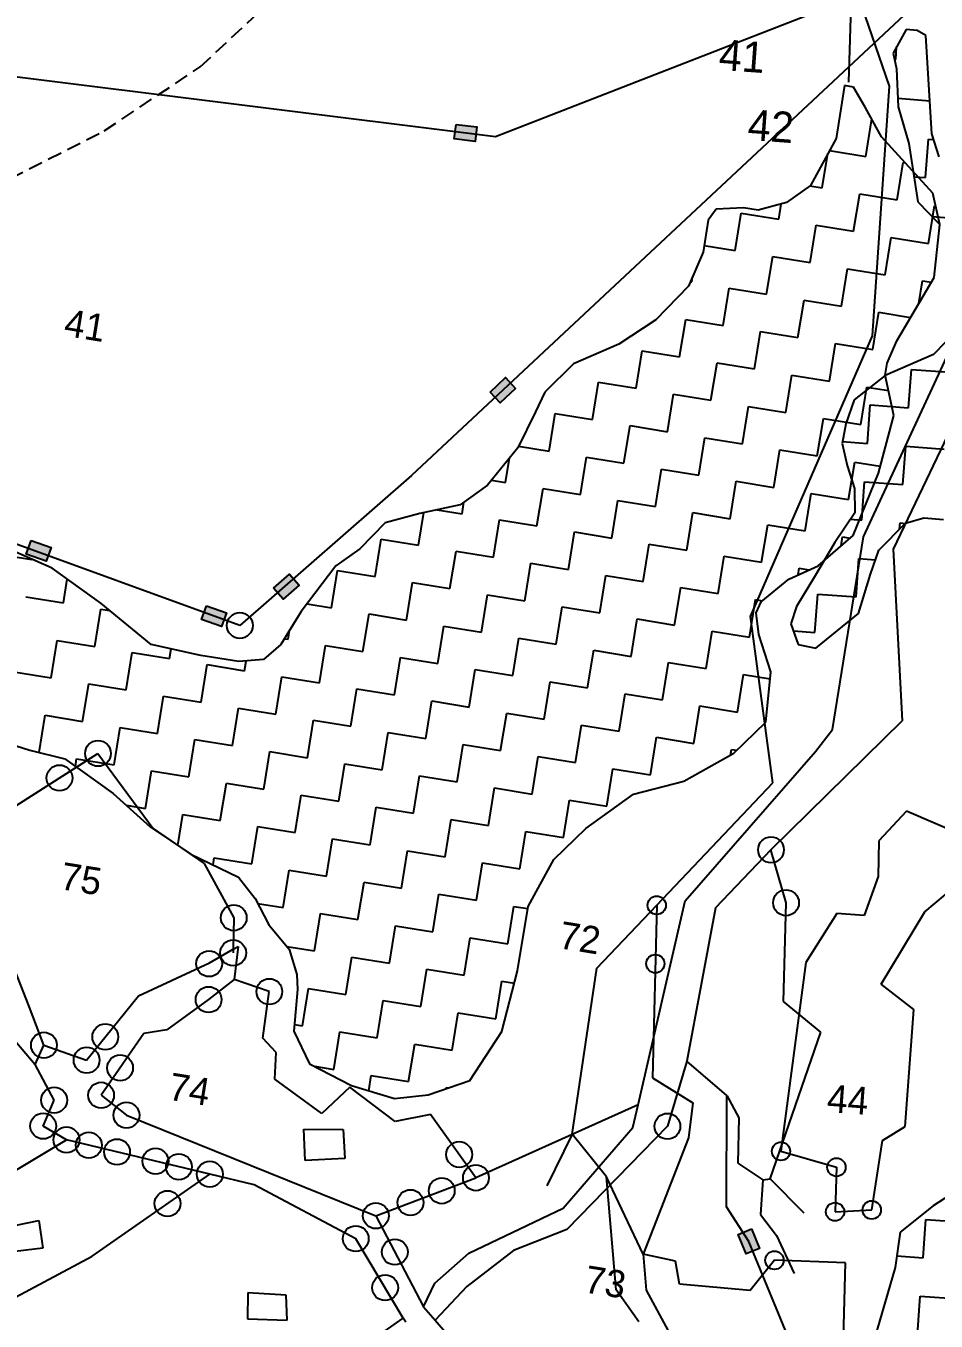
# Model space of a CAD drawing. Header units: metres. Extents: x 318079 to 324759, y 1863980 to 1868406.
# Drawn here: x 321354 to 321672.5, y 1866358.7 to 1866812 of the extents above; entities that cross this region are included whole.
import ezdxf

# ---------------------------------------------------------------- set-up
doc = ezdxf.new("R2010")
doc.units = ezdxf.units.M
doc.linetypes.add('DASHED', pattern=[0.75, 0.5, -0.25])
for name, color, linetype in [('LINE_FOOTPATH', 1, 'DASHED'), ('OTHERS', 1, 'Continuous'), ('POLY_HATCH', 12, 'Continuous'), ('POLY_PARCEL', 6, 'Continuous'), ('POLY_WATER', 4, 'Continuous'), ('TEXT_MAPOUT', 7, 'Continuous'), ('TEXT_PARCEL', 7, 'Continuous')]:
    doc.layers.add(name, color=color, linetype=linetype)
doc.styles.add('TEXT_MAP', font='')
doc.styles.get('TEXT_MAP').set_extended_font_data('Kruti Dev 050')

msp = doc.modelspace()

# ---------------------------------------------------------------- hatches: boundary and pattern name
for points in [[(321511.19, 1866771.53), (321511.82, 1866776.6), (321504.49, 1866777.52), (321503.86, 1866772.45)], [(321525.29, 1866685.12), (321521.8, 1866688.86), (321516.4, 1866683.81), (321519.89, 1866680.08)], [(321361.07, 1866624.59), (321362.77, 1866629.41), (321355.8, 1866631.87), (321354.1, 1866627.05)], [(321449.57, 1866616.29), (321446.18, 1866620.11), (321440.65, 1866615.2), (321444.05, 1866611.38)], [(321422.44, 1866601.76), (321424.14, 1866606.58), (321417.17, 1866609.04), (321415.47, 1866604.22)], [(321606.01, 1866382.17), (321610.73, 1866384.12), (321607.91, 1866390.95), (321603.19, 1866389)]]:
    msp.add_hatch(color=256).paths.add_polyline_path(points)

# ---------------------------------------------------------------- linework, layer by layer
for points in [[(321504.49, 1866777.52), (321511.82, 1866776.6), (321511.19, 1866771.53), (321503.86, 1866772.45)], [(321516.4, 1866683.81), (321521.8, 1866688.86), (321525.29, 1866685.12), (321519.89, 1866680.08)], [(321355.8, 1866631.87), (321362.77, 1866629.41), (321361.07, 1866624.59), (321354.1, 1866627.05)], [(321440.65, 1866615.2), (321446.18, 1866620.11), (321449.57, 1866616.29), (321444.05, 1866611.38)], [(321417.17, 1866609.04), (321424.14, 1866606.58), (321422.44, 1866601.76), (321415.47, 1866604.22)], [(321607.91, 1866390.95), (321610.73, 1866384.12), (321606.01, 1866382.17), (321603.19, 1866389)]]:
    msp.add_lwpolyline(points, close=True)
for centre, radius in [((321428.83, 1866602.11), 4.52), ((321379.2, 1866557.35), 4.52), ((321365.73, 1866548.75), 4.52), ((321614.72, 1866523.61), 4.52), ((321574.73, 1866504.21), 3.21), ((321619.98, 1866505.08), 4.52), ((321426.7, 1866499.83), 4.52), ((321426.49, 1866487.53), 4.52), ((321418.08, 1866483.74), 4.52), ((321574.24, 1866483.73), 3.21), ((321439.16, 1866473.98), 4.52), ((321417.92, 1866471.17), 4.52), ((321381.76, 1866458.13), 4.52), ((321360.29, 1866455.21), 4.52), ((321375.23, 1866449.98), 4.52), ((321386.92, 1866447.28), 4.52), ((321380.28, 1866437.71), 4.52), ((321363.87, 1866436), 4.52), ((321389.15, 1866430.73), 4.52), ((321360.02, 1866426.94), 4.52), ((321578.47, 1866426.84), 4.52), ((321368.18, 1866422.09), 4.52), ((321375.98, 1866420.22), 4.52), ((321385.86, 1866417.86), 4.52), ((321505.59, 1866416.96), 4.52), ((321618.22, 1866418.11), 3.21), ((321399.3, 1866414.64), 4.52), ((321407.52, 1866412.67), 4.52), ((321637.64, 1866412.52), 3.21), ((321418.32, 1866410.08), 4.52), ((321511.47, 1866408.83), 4.52), ((321499.48, 1866404.28), 4.52), ((321403.53, 1866399.79), 4.52), ((321488.54, 1866400.13), 4.52), ((321476.42, 1866395.54), 4.52), ((321637.13, 1866396.91), 3.21), ((321649.98, 1866397.56), 3.21), ((321469.4, 1866387.51), 4.52), ((321483.06, 1866382.85), 4.52), ((321615.93, 1866379.97), 3.21), ((321479.67, 1866370.36), 4.52)]:
    msp.add_circle(centre, radius)
at = {"layer": 'LINE_FOOTPATH', "ltscale": 10}
for p, q in [((321414.97, 1866797.64), (321493.05, 1866870.29)), ((321381.34, 1866775.21), (321414.97, 1866797.64)), ((321288.23, 1866727.99), (321381.34, 1866775.21))]:
    msp.add_line(p, q, dxfattribs=at)
at = {"layer": 'OTHERS'}
for p, q in [((321451.26, 1866425.79), (321465, 1866425.74)), ((321451.67, 1866414.89), (321451.26, 1866425.79)), ((321465, 1866425.74), (321465.53, 1866415.54)), ((321465.53, 1866415.54), (321451.67, 1866414.89)), ((321570.01, 1866382.07), (321557.15, 1866409.18)), ((321346.57, 1866391.44), (321358.54, 1866393.84)), ((321358.54, 1866393.84), (321359.88, 1866384.24)), ((321359.88, 1866384.24), (321347.32, 1866382.66)), ((321431.64, 1866368.61), (321431.47, 1866359.5)), ((321445.03, 1866367.76), (321431.64, 1866368.61)), ((321445.35, 1866358.99), (321445.03, 1866367.76)), ((321431.47, 1866359.5), (321445.35, 1866358.99))]:
    msp.add_line(p, q, dxfattribs=at)
at = {"layer": 'POLY_HATCH'}
for p, q in [((321662.01, 1866810.67), (321657.5, 1866802.43)), ((321665.89, 1866810.38), (321662.01, 1866810.67)), ((321668.88, 1866808.6), (321665.89, 1866810.38)), ((321671.03, 1866774.15), (321668.88, 1866808.6)), ((321657.5, 1866802.43), (321658.65, 1866796.89)), ((321658.65, 1866796.89), (321659.23, 1866783.6)), ((321640.48, 1866791.07), (321637.49, 1866772.6)), ((321643.56, 1866790.57), (321640.48, 1866791.07)), ((321647.71, 1866783.58), (321643.56, 1866790.57)), ((321653.41, 1866773.18), (321647.71, 1866783.58)), ((321659.23, 1866783.6), (321662.98, 1866770.85)), ((321671.32, 1866753.44), (321653.41, 1866773.18)), ((321673.56, 1866766.17), (321671.03, 1866774.15)), ((321637.49, 1866772.6), (321628.5, 1866756.15)), ((321662.98, 1866770.85), (321666.15, 1866750.36)), ((321628.5, 1866756.15), (321620.14, 1866750.13)), ((321666.15, 1866750.36), (321673.4, 1866742.81)), ((321673.77, 1866742.51), (321671.32, 1866753.44)), ((321595.5, 1866747.8), (321592.78, 1866744.03)), ((321605.08, 1866748.35), (321595.5, 1866747.8)), ((321610.22, 1866747.52), (321605.08, 1866748.35)), ((321620.14, 1866750.13), (321610.22, 1866747.52)), ((321592.78, 1866744.03), (321590.95, 1866732.74)), ((321671.81, 1866723.87), (321673.77, 1866742.51)), ((321590.95, 1866732.74), (321585.88, 1866720.92)), ((321658.74, 1866701.76), (321671.81, 1866723.87)), ((321585.88, 1866720.92), (321574.47, 1866709.08)), ((321574.47, 1866709.08), (321561.5, 1866700.64)), ((321561.5, 1866700.64), (321545.61, 1866693.74)), ((321655.35, 1866693.89), (321658.74, 1866701.76)), ((321675.8, 1866701.33), (321671.58, 1866696.96)), ((321671.58, 1866696.96), (321654.64, 1866689.64)), ((321545.61, 1866693.74), (321535.56, 1866683.78)), ((321654.69, 1866689.78), (321655.35, 1866693.89)), ((321654.64, 1866689.64), (321643.86, 1866681.08)), ((321657.67, 1866675.61), (321654.69, 1866689.78)), ((321535.56, 1866683.78), (321532.34, 1866676.93)), ((321643.86, 1866681.08), (321640.91, 1866672.73)), ((321532.34, 1866676.93), (321526.07, 1866664.25)), ((321652.3, 1866655.42), (321657.67, 1866675.61)), ((321640.91, 1866672.73), (321639.62, 1866665.81)), ((321526.07, 1866664.25), (321515.52, 1866651.21)), ((321639.62, 1866665.81), (321641.39, 1866658.1)), ((321641.39, 1866658.1), (321643.93, 1866650.12)), ((321643.5, 1866633.67), (321652.3, 1866655.42)), ((321515.52, 1866651.21), (321505.97, 1866644.33)), ((321643.93, 1866650.12), (321644.08, 1866641.53)), ((321363.13, 1866622.16), (321310.28, 1866645.35)), ((321505.97, 1866644.33), (321491.78, 1866641.37)), ((321644.08, 1866641.53), (321637.06, 1866631.14)), ((321479.64, 1866638.06), (321470.78, 1866628.97)), ((321491.78, 1866641.37), (321479.64, 1866638.06)), ((321652.48, 1866628.44), (321661.76, 1866637.89)), ((321661.76, 1866637.89), (321668.15, 1866639.76)), ((321668.15, 1866639.76), (321675.14, 1866639.24)), ((321631.23, 1866623.02), (321643.5, 1866633.67)), ((321470.78, 1866628.97), (321462.42, 1866622.95)), ((321637.06, 1866631.14), (321629.94, 1866619.2)), ((321649.52, 1866620.09), (321652.48, 1866628.44)), ((321380.14, 1866609.93), (321363.13, 1866622.16)), ((321462.42, 1866622.95), (321450.35, 1866607)), ((321620.98, 1866618.36), (321631.23, 1866623.02)), ((321629.94, 1866619.2), (321623.7, 1866608.75)), ((321645.39, 1866606.37), (321649.52, 1866620.09)), ((321611.26, 1866610.45), (321620.98, 1866618.36)), ((321397.84, 1866595.48), (321380.14, 1866609.93)), ((321609.57, 1866606.52), (321611.26, 1866610.45)), ((321450.35, 1866607), (321443.21, 1866595.51)), ((321610.47, 1866599), (321609.57, 1866606.52)), ((321623.7, 1866608.75), (321621.69, 1866602.66)), ((321630.44, 1866594.22), (321645.39, 1866606.37)), ((321621.69, 1866602.66), (321624.28, 1866595.46)), ((321614.71, 1866585.86), (321610.47, 1866599)), ((321415.16, 1866591.63), (321397.84, 1866595.48)), ((321428.52, 1866589.47), (321415.16, 1866591.63)), ((321443.21, 1866595.51), (321437.08, 1866590.19)), ((321624.28, 1866595.46), (321630.44, 1866594.22)), ((321437.08, 1866590.19), (321428.52, 1866589.47)), ((321612.91, 1866568.25), (321614.71, 1866585.86)), ((321601.67, 1866557.43), (321612.91, 1866568.25)), ((321348.35, 1866560.71), (321355.38, 1866558.52)), ((321355.38, 1866558.52), (321367.55, 1866555.5)), ((321367.55, 1866555.5), (321384.56, 1866543.27)), ((321584.26, 1866547.61), (321601.67, 1866557.43)), ((321566.65, 1866543.09), (321584.26, 1866547.61)), ((321384.56, 1866543.27), (321397.46, 1866531.71)), ((321549.93, 1866531.05), (321566.65, 1866543.09)), ((321397.46, 1866531.71), (321411.72, 1866522.03)), ((321538.68, 1866520.23), (321549.93, 1866531.05)), ((321411.72, 1866522.03), (321428.37, 1866514.07)), ((321529.69, 1866503.78), (321538.68, 1866520.23)), ((321428.37, 1866514.07), (321434.15, 1866506.6)), ((321434.15, 1866506.6), (321438.99, 1866497.39)), ((321526.04, 1866481.21), (321529.69, 1866503.78)), ((321438.99, 1866497.39), (321446.05, 1866488.88)), ((321446.05, 1866488.88), (321448.83, 1866480.01)), ((321448.83, 1866480.01), (321449.03, 1866474.71)), ((321520.5, 1866459.99), (321526.04, 1866481.21)), ((321449.03, 1866474.71), (321447.74, 1866460.17)), ((321447.74, 1866460.17), (321453.27, 1866448.75)), ((321509.29, 1866442.85), (321520.5, 1866459.99)), ((321453.27, 1866448.75), (321467.86, 1866441.12)), ((321494.76, 1866437.82), (321509.29, 1866442.85)), ((321467.86, 1866441.12), (321482.95, 1866436.58)), ((321482.95, 1866436.58), (321494.76, 1866437.82)), ((321688.73, 1866410.23), (321671.51, 1866399.04)), ((321671.51, 1866399.04), (321659.89, 1866389.76)), ((321659.89, 1866389.76), (321658.2, 1866377.42)), ((321658.2, 1866377.42), (321650.9, 1866352.53))]:
    msp.add_line(p, q, dxfattribs=at)
at = {"layer": 'POLY_HATCH', "linetype": 'Continuous', "ltscale": 10}
for p, q in [((321658.36, 1866800.19), (321658.68, 1866804.59)), ((321657.96, 1866800.21), (321658.36, 1866800.19)), ((321659.1, 1866786.63), (321670.3, 1866785.8)), ((321668.82, 1866758.9), (321669.81, 1866772.33)), ((321669.81, 1866772.33), (321671.65, 1866772.2)), ((321664.78, 1866759.2), (321668.82, 1866758.9)), ((321671.07, 1866745.23), (321681.26, 1866744.48)), ((321662.87, 1866678.31), (321663.86, 1866691.74)), ((321663.86, 1866691.74), (321677.3, 1866690.75)), ((321648.45, 1866665.87), (321649.44, 1866679.3)), ((321649.44, 1866679.3), (321662.87, 1866678.31)), ((321639.75, 1866666.51), (321648.45, 1866665.87)), ((321660.89, 1866651.44), (321661.88, 1866664.87)), ((321661.88, 1866664.87), (321675.32, 1866663.88)), ((321646.47, 1866639), (321647.46, 1866652.43)), ((321647.46, 1866652.43), (321660.89, 1866651.44)), ((321642.56, 1866639.29), (321646.47, 1866639)), ((321659.74, 1866635.83), (321659.9, 1866638.01)), ((321659.9, 1866638.01), (321661.75, 1866637.87)), ((321644.49, 1866612.14), (321645.48, 1866625.57)), ((321645.48, 1866625.57), (321651.31, 1866625.14)), ((321630.07, 1866599.7), (321631.06, 1866613.13)), ((321631.06, 1866613.13), (321644.49, 1866612.14)), ((321622.56, 1866600.25), (321630.07, 1866599.7)), ((321667.95, 1866380.82), (321668.94, 1866394.25)), ((321668.94, 1866394.25), (321682.37, 1866393.26)), ((321658.76, 1866381.5), (321667.95, 1866380.82)), ((321665.97, 1866353.96), (321666.96, 1866367.39)), ((321666.96, 1866367.39), (321680.39, 1866366.4))]:
    msp.add_line(p, q, dxfattribs=at)
at = {"layer": 'POLY_HATCH', "linetype": 'Continuous'}
for p, q in [((321647.88, 1866766.3), (321650, 1866779.41)), ((321647.88, 1866766.3), (321650, 1866779.41)), ((321635.17, 1866768.36), (321647.88, 1866766.3)), ((321635.17, 1866768.36), (321647.88, 1866766.3)), ((321632.65, 1866755.32), (321634.59, 1866767.29)), ((321632.65, 1866755.32), (321634.59, 1866767.29)), ((321658.86, 1866751.08), (321660.98, 1866764.18)), ((321658.86, 1866751.08), (321660.98, 1866764.18)), ((321660.98, 1866764.18), (321661.67, 1866764.07)), ((321660.98, 1866764.18), (321661.67, 1866764.07)), ((321628.32, 1866756.02), (321632.65, 1866755.32)), ((321628.32, 1866756.02), (321632.65, 1866755.32)), ((321643.64, 1866740.09), (321645.76, 1866753.2)), ((321643.64, 1866740.09), (321645.76, 1866753.2)), ((321645.76, 1866753.2), (321658.86, 1866751.08)), ((321645.76, 1866753.2), (321658.86, 1866751.08)), ((321602.2, 1866733.35), (321604.32, 1866746.45)), ((321602.2, 1866733.35), (321604.32, 1866746.45)), ((321604.32, 1866746.45), (321617.43, 1866744.33)), ((321604.32, 1866746.45), (321617.43, 1866744.33)), ((321617.43, 1866744.33), (321618.28, 1866749.64)), ((321617.43, 1866744.33), (321618.28, 1866749.64)), ((321669.85, 1866735.85), (321671.97, 1866748.96)), ((321669.85, 1866735.85), (321671.97, 1866748.96)), ((321671.97, 1866748.96), (321672.33, 1866748.9)), ((321671.97, 1866748.96), (321672.33, 1866748.9)), ((321628.41, 1866729.11), (321630.53, 1866742.21)), ((321628.41, 1866729.11), (321630.53, 1866742.21)), ((321630.53, 1866742.21), (321643.64, 1866740.09)), ((321630.53, 1866742.21), (321643.64, 1866740.09)), ((321654.62, 1866724.87), (321656.74, 1866737.97)), ((321654.62, 1866724.87), (321656.74, 1866737.97)), ((321656.74, 1866737.97), (321669.85, 1866735.85)), ((321656.74, 1866737.97), (321669.85, 1866735.85)), ((321591.34, 1866735.1), (321602.2, 1866733.35)), ((321591.34, 1866735.1), (321602.2, 1866733.35)), ((321613.19, 1866718.12), (321615.31, 1866731.23)), ((321613.19, 1866718.12), (321615.31, 1866731.23)), ((321615.31, 1866731.23), (321628.41, 1866729.11)), ((321615.31, 1866731.23), (321628.41, 1866729.11)), ((321586.98, 1866722.36), (321587.27, 1866724.15)), ((321586.98, 1866722.36), (321587.27, 1866724.15)), ((321639.4, 1866713.88), (321641.52, 1866726.99)), ((321639.4, 1866713.88), (321641.52, 1866726.99)), ((321641.52, 1866726.99), (321654.62, 1866724.87)), ((321641.52, 1866726.99), (321654.62, 1866724.87)), ((321586.53, 1866722.43), (321586.98, 1866722.36)), ((321586.53, 1866722.43), (321586.98, 1866722.36)), ((321597.96, 1866707.14), (321600.08, 1866720.24)), ((321597.96, 1866707.14), (321600.08, 1866720.24)), ((321600.08, 1866720.24), (321613.19, 1866718.12)), ((321600.08, 1866720.24), (321613.19, 1866718.12)), ((321666.44, 1866714.79), (321667.73, 1866722.75)), ((321666.44, 1866714.79), (321667.73, 1866722.75)), ((321667.73, 1866722.75), (321670.85, 1866722.24)), ((321667.73, 1866722.75), (321670.85, 1866722.24)), ((321624.17, 1866702.9), (321626.29, 1866716)), ((321624.17, 1866702.9), (321626.29, 1866716)), ((321626.29, 1866716), (321639.4, 1866713.88)), ((321626.29, 1866716), (321639.4, 1866713.88)), ((321650.38, 1866698.66), (321652.5, 1866711.76)), ((321650.38, 1866698.66), (321652.5, 1866711.76)), ((321652.5, 1866711.76), (321663.59, 1866709.97)), ((321652.5, 1866711.76), (321663.59, 1866709.97)), ((321582.74, 1866696.15), (321584.86, 1866709.26)), ((321582.74, 1866696.15), (321584.86, 1866709.26)), ((321584.86, 1866709.26), (321597.96, 1866707.14)), ((321584.86, 1866709.26), (321597.96, 1866707.14)), ((321608.95, 1866691.91), (321611.07, 1866705.02)), ((321608.95, 1866691.91), (321611.07, 1866705.02)), ((321611.07, 1866705.02), (321624.17, 1866702.9)), ((321611.07, 1866705.02), (321624.17, 1866702.9)), ((321635.16, 1866687.67), (321637.28, 1866700.78)), ((321635.16, 1866687.67), (321637.28, 1866700.78)), ((321637.28, 1866700.78), (321650.38, 1866698.66)), ((321637.28, 1866700.78), (321650.38, 1866698.66)), ((321567.51, 1866685.16), (321569.63, 1866698.27)), ((321567.51, 1866685.16), (321569.63, 1866698.27)), ((321569.63, 1866698.27), (321582.74, 1866696.15)), ((321569.63, 1866698.27), (321582.74, 1866696.15)), ((321593.72, 1866680.93), (321595.84, 1866694.03)), ((321593.72, 1866680.93), (321595.84, 1866694.03)), ((321595.84, 1866694.03), (321608.95, 1866691.91)), ((321595.84, 1866694.03), (321608.95, 1866691.91)), ((321541.25, 1866689.41), (321541.3, 1866689.4)), ((321541.25, 1866689.41), (321541.3, 1866689.4)), ((321541.3, 1866689.4), (321541.31, 1866689.48)), ((321541.3, 1866689.4), (321541.31, 1866689.48)), ((321552.29, 1866674.18), (321554.41, 1866687.28)), ((321552.29, 1866674.18), (321554.41, 1866687.28)), ((321554.41, 1866687.28), (321567.51, 1866685.16)), ((321554.41, 1866687.28), (321567.51, 1866685.16)), ((321619.93, 1866676.69), (321622.05, 1866689.79)), ((321619.93, 1866676.69), (321622.05, 1866689.79)), ((321622.05, 1866689.79), (321635.16, 1866687.67)), ((321622.05, 1866689.79), (321635.16, 1866687.67)), ((321578.5, 1866669.94), (321580.62, 1866683.04)), ((321578.5, 1866669.94), (321580.62, 1866683.04)), ((321580.62, 1866683.04), (321593.72, 1866680.93)), ((321580.62, 1866683.04), (321593.72, 1866680.93)), ((321646.14, 1866672.45), (321648.26, 1866685.55)), ((321646.14, 1866672.45), (321648.26, 1866685.55)), ((321648.26, 1866685.55), (321655.84, 1866684.33)), ((321648.26, 1866685.55), (321655.84, 1866684.33)), ((321604.71, 1866665.7), (321606.83, 1866678.81)), ((321604.71, 1866665.7), (321606.83, 1866678.81)), ((321606.83, 1866678.81), (321619.93, 1866676.69)), ((321606.83, 1866678.81), (321619.93, 1866676.69)), ((321537.06, 1866663.19), (321539.18, 1866676.3)), ((321537.06, 1866663.19), (321539.18, 1866676.3)), ((321539.18, 1866676.3), (321552.29, 1866674.18)), ((321539.18, 1866676.3), (321552.29, 1866674.18)), ((321630.92, 1866661.46), (321633.04, 1866674.57)), ((321630.92, 1866661.46), (321633.04, 1866674.57)), ((321633.04, 1866674.57), (321646.14, 1866672.45)), ((321633.04, 1866674.57), (321646.14, 1866672.45)), ((321563.27, 1866658.95), (321565.39, 1866672.06)), ((321563.27, 1866658.95), (321565.39, 1866672.06)), ((321565.39, 1866672.06), (321578.5, 1866669.94)), ((321565.39, 1866672.06), (321578.5, 1866669.94)), ((321526.4, 1866664.92), (321537.06, 1866663.19)), ((321526.4, 1866664.92), (321537.06, 1866663.19)), ((321589.48, 1866654.71), (321591.6, 1866667.82)), ((321589.48, 1866654.71), (321591.6, 1866667.82)), ((321591.6, 1866667.82), (321604.71, 1866665.7)), ((321591.6, 1866667.82), (321604.71, 1866665.7)), ((321521.84, 1866652.21), (321523.21, 1866660.72)), ((321521.84, 1866652.21), (321523.21, 1866660.72)), ((321548.05, 1866647.97), (321550.17, 1866661.07)), ((321548.05, 1866647.97), (321550.17, 1866661.07)), ((321550.17, 1866661.07), (321563.27, 1866658.95)), ((321550.17, 1866661.07), (321563.27, 1866658.95)), ((321615.69, 1866650.47), (321617.81, 1866663.58)), ((321615.69, 1866650.47), (321617.81, 1866663.58)), ((321617.81, 1866663.58), (321630.92, 1866661.46)), ((321617.81, 1866663.58), (321630.92, 1866661.46)), ((321574.26, 1866643.73), (321576.38, 1866656.83)), ((321574.26, 1866643.73), (321576.38, 1866656.83)), ((321576.38, 1866656.83), (321589.48, 1866654.71)), ((321576.38, 1866656.83), (321589.48, 1866654.71)), ((321641.9, 1866646.24), (321644.02, 1866659.34)), ((321641.9, 1866646.24), (321644.02, 1866659.34)), ((321644.02, 1866659.34), (321652.96, 1866657.9)), ((321644.02, 1866659.34), (321652.96, 1866657.9)), ((321516.96, 1866653), (321521.84, 1866652.21)), ((321516.96, 1866653), (321521.84, 1866652.21)), ((321600.47, 1866639.49), (321602.59, 1866652.59)), ((321600.47, 1866639.49), (321602.59, 1866652.59)), ((321602.59, 1866652.59), (321615.69, 1866650.47)), ((321602.59, 1866652.59), (321615.69, 1866650.47)), ((321532.82, 1866636.98), (321534.94, 1866650.09)), ((321532.82, 1866636.98), (321534.94, 1866650.09)), ((321534.94, 1866650.09), (321548.05, 1866647.97)), ((321534.94, 1866650.09), (321548.05, 1866647.97)), ((321626.68, 1866635.25), (321628.8, 1866648.36)), ((321626.68, 1866635.25), (321628.8, 1866648.36)), ((321628.8, 1866648.36), (321641.9, 1866646.24)), ((321628.8, 1866648.36), (321641.9, 1866646.24)), ((321491.39, 1866630.24), (321493.23, 1866641.67)), ((321491.39, 1866630.24), (321493.23, 1866641.67)), ((321497.86, 1866642.64), (321506.61, 1866641.22)), ((321497.86, 1866642.64), (321506.61, 1866641.22)), ((321506.61, 1866641.22), (321507.26, 1866645.27)), ((321506.61, 1866641.22), (321507.26, 1866645.27)), ((321559.03, 1866632.74), (321561.15, 1866645.85)), ((321559.03, 1866632.74), (321561.15, 1866645.85)), ((321561.15, 1866645.85), (321574.26, 1866643.73)), ((321561.15, 1866645.85), (321574.26, 1866643.73)), ((321585.24, 1866628.5), (321587.36, 1866641.61)), ((321585.24, 1866628.5), (321587.36, 1866641.61)), ((321587.36, 1866641.61), (321600.47, 1866639.49)), ((321587.36, 1866641.61), (321600.47, 1866639.49)), ((321517.6, 1866626), (321519.72, 1866639.1)), ((321517.6, 1866626), (321519.72, 1866639.1)), ((321519.72, 1866639.1), (321532.82, 1866636.98)), ((321519.72, 1866639.1), (321532.82, 1866636.98)), ((321611.45, 1866624.26), (321613.57, 1866637.37)), ((321611.45, 1866624.26), (321613.57, 1866637.37)), ((321613.57, 1866637.37), (321626.68, 1866635.25)), ((321613.57, 1866637.37), (321626.68, 1866635.25)), ((321476.16, 1866619.25), (321478.28, 1866632.36)), ((321476.16, 1866619.25), (321478.28, 1866632.36)), ((321478.28, 1866632.36), (321491.39, 1866630.24)), ((321478.28, 1866632.36), (321491.39, 1866630.24)), ((321543.81, 1866621.76), (321545.93, 1866634.86)), ((321543.81, 1866621.76), (321545.93, 1866634.86)), ((321545.93, 1866634.86), (321559.03, 1866632.74)), ((321545.93, 1866634.86), (321559.03, 1866632.74)), ((321639.28, 1866630), (321639.78, 1866633.13)), ((321639.28, 1866630), (321639.78, 1866633.13)), ((321639.78, 1866633.13), (321642.39, 1866632.71)), ((321639.78, 1866633.13), (321642.39, 1866632.71)), ((321502.37, 1866615.01), (321504.49, 1866628.12)), ((321502.37, 1866615.01), (321504.49, 1866628.12)), ((321504.49, 1866628.12), (321517.6, 1866626)), ((321504.49, 1866628.12), (321517.6, 1866626)), ((321570.02, 1866617.52), (321572.14, 1866630.62)), ((321570.02, 1866617.52), (321572.14, 1866630.62)), ((321572.14, 1866630.62), (321585.24, 1866628.5)), ((321572.14, 1866630.62), (321585.24, 1866628.5)), ((321342.99, 1866627.34), (321356.09, 1866625.22)), ((321342.99, 1866627.34), (321356.09, 1866625.22)), ((321356.09, 1866625.22), (321356.1, 1866625.24)), ((321356.09, 1866625.22), (321356.1, 1866625.24)), ((321528.58, 1866610.77), (321530.7, 1866623.88)), ((321528.58, 1866610.77), (321530.7, 1866623.88)), ((321530.7, 1866623.88), (321543.81, 1866621.76)), ((321530.7, 1866623.88), (321543.81, 1866621.76)), ((321596.23, 1866613.28), (321598.35, 1866626.38)), ((321596.23, 1866613.28), (321598.35, 1866626.38)), ((321598.35, 1866626.38), (321611.45, 1866624.26)), ((321598.35, 1866626.38), (321611.45, 1866624.26)), ((321460.93, 1866608.27), (321463.05, 1866621.37)), ((321460.93, 1866608.27), (321463.05, 1866621.37)), ((321463.05, 1866621.37), (321476.16, 1866619.25)), ((321463.05, 1866621.37), (321476.16, 1866619.25)), ((321554.79, 1866606.53), (321556.91, 1866619.64)), ((321554.79, 1866606.53), (321556.91, 1866619.64)), ((321556.91, 1866619.64), (321570.02, 1866617.52)), ((321556.91, 1866619.64), (321570.02, 1866617.52)), ((321624.18, 1866619.81), (321624.56, 1866622.14)), ((321624.18, 1866619.81), (321624.56, 1866622.14)), ((321624.56, 1866622.14), (321628.06, 1866621.58)), ((321624.56, 1866622.14), (321628.06, 1866621.58)), ((321367.08, 1866610), (321368.43, 1866618.35)), ((321367.08, 1866610), (321368.43, 1866618.35)), ((321487.15, 1866604.03), (321489.27, 1866617.13)), ((321487.15, 1866604.03), (321489.27, 1866617.13)), ((321489.27, 1866617.13), (321502.37, 1866615.01)), ((321489.27, 1866617.13), (321502.37, 1866615.01)), ((321581, 1866602.29), (321583.12, 1866615.4)), ((321581, 1866602.29), (321583.12, 1866615.4)), ((321583.12, 1866615.4), (321596.23, 1866613.28)), ((321583.12, 1866615.4), (321596.23, 1866613.28)), ((321353.97, 1866612.12), (321367.08, 1866610)), ((321353.97, 1866612.12), (321367.08, 1866610)), ((321452.36, 1866609.65), (321460.93, 1866608.27)), ((321452.36, 1866609.65), (321460.93, 1866608.27)), ((321513.36, 1866599.79), (321515.48, 1866612.89)), ((321513.36, 1866599.79), (321515.48, 1866612.89)), ((321515.48, 1866612.89), (321528.58, 1866610.77)), ((321515.48, 1866612.89), (321528.58, 1866610.77)), ((321607.21, 1866598.05), (321609.33, 1866611.16)), ((321607.21, 1866598.05), (321609.33, 1866611.16)), ((321609.33, 1866611.16), (321611.67, 1866610.78)), ((321609.33, 1866611.16), (321611.67, 1866610.78)), ((321378.06, 1866594.77), (321380.18, 1866607.88)), ((321378.06, 1866594.77), (321380.18, 1866607.88)), ((321380.18, 1866607.88), (321383.26, 1866607.38)), ((321380.18, 1866607.88), (321383.26, 1866607.38)), ((321471.92, 1866593.04), (321474.04, 1866606.15)), ((321471.92, 1866593.04), (321474.04, 1866606.15)), ((321474.04, 1866606.15), (321487.15, 1866604.03)), ((321474.04, 1866606.15), (321487.15, 1866604.03)), ((321539.57, 1866595.55), (321541.69, 1866608.65)), ((321539.57, 1866595.55), (321541.69, 1866608.65)), ((321541.69, 1866608.65), (321554.79, 1866606.53)), ((321541.69, 1866608.65), (321554.79, 1866606.53)), ((321498.13, 1866588.8), (321500.25, 1866601.91)), ((321498.13, 1866588.8), (321500.25, 1866601.91)), ((321500.25, 1866601.91), (321513.36, 1866599.79)), ((321500.25, 1866601.91), (321513.36, 1866599.79)), ((321565.78, 1866591.31), (321567.9, 1866604.41)), ((321565.78, 1866591.31), (321567.9, 1866604.41)), ((321567.9, 1866604.41), (321581, 1866602.29)), ((321567.9, 1866604.41), (321581, 1866602.29)), ((321362.84, 1866583.79), (321364.96, 1866596.89)), ((321362.84, 1866583.79), (321364.96, 1866596.89)), ((321364.96, 1866596.89), (321378.06, 1866594.77)), ((321364.96, 1866596.89), (321378.06, 1866594.77)), ((321444.44, 1866597.49), (321445.71, 1866597.28)), ((321444.44, 1866597.49), (321445.71, 1866597.28)), ((321445.71, 1866597.28), (321446.2, 1866600.32)), ((321445.71, 1866597.28), (321446.2, 1866600.32)), ((321524.34, 1866584.56), (321526.46, 1866597.67)), ((321524.34, 1866584.56), (321526.46, 1866597.67)), ((321526.46, 1866597.67), (321539.57, 1866595.55)), ((321526.46, 1866597.67), (321539.57, 1866595.55)), ((321591.99, 1866587.07), (321594.11, 1866600.17)), ((321591.99, 1866587.07), (321594.11, 1866600.17)), ((321594.11, 1866600.17), (321607.21, 1866598.05)), ((321594.11, 1866600.17), (321607.21, 1866598.05)), ((321389.05, 1866579.55), (321391.17, 1866592.65)), ((321389.05, 1866579.55), (321391.17, 1866592.65)), ((321391.17, 1866592.65), (321404.27, 1866590.53)), ((321391.17, 1866592.65), (321404.27, 1866590.53)), ((321404.27, 1866590.53), (321404.82, 1866593.93)), ((321404.27, 1866590.53), (321404.82, 1866593.93)), ((321456.7, 1866582.06), (321458.82, 1866595.16)), ((321456.7, 1866582.06), (321458.82, 1866595.16)), ((321458.82, 1866595.16), (321471.92, 1866593.04)), ((321458.82, 1866595.16), (321471.92, 1866593.04)), ((321550.55, 1866580.32), (321552.67, 1866593.43)), ((321550.55, 1866580.32), (321552.67, 1866593.43)), ((321552.67, 1866593.43), (321565.78, 1866591.31)), ((321552.67, 1866593.43), (321565.78, 1866591.31)), ((321415.26, 1866575.31), (321417.38, 1866588.42)), ((321415.26, 1866575.31), (321417.38, 1866588.42)), ((321417.38, 1866588.42), (321430.48, 1866586.3)), ((321417.38, 1866588.42), (321430.48, 1866586.3)), ((321430.48, 1866586.3), (321431.03, 1866589.68)), ((321430.48, 1866586.3), (321431.03, 1866589.68)), ((321482.91, 1866577.82), (321485.03, 1866590.92)), ((321482.91, 1866577.82), (321485.03, 1866590.92)), ((321485.03, 1866590.92), (321498.13, 1866588.8)), ((321485.03, 1866590.92), (321498.13, 1866588.8)), ((321576.76, 1866576.08), (321578.88, 1866589.19)), ((321576.76, 1866576.08), (321578.88, 1866589.19)), ((321578.88, 1866589.19), (321591.99, 1866587.07)), ((321578.88, 1866589.19), (321591.99, 1866587.07)), ((321349.73, 1866585.91), (321362.84, 1866583.79)), ((321349.73, 1866585.91), (321362.84, 1866583.79)), ((321441.47, 1866571.07), (321443.59, 1866584.18)), ((321441.47, 1866571.07), (321443.59, 1866584.18)), ((321443.59, 1866584.18), (321456.7, 1866582.06)), ((321443.59, 1866584.18), (321456.7, 1866582.06)), ((321509.12, 1866573.58), (321511.24, 1866586.68)), ((321509.12, 1866573.58), (321511.24, 1866586.68)), ((321511.24, 1866586.68), (321524.34, 1866584.56)), ((321511.24, 1866586.68), (321524.34, 1866584.56)), ((321602.97, 1866571.84), (321605.09, 1866584.95)), ((321602.97, 1866571.84), (321605.09, 1866584.95)), ((321605.09, 1866584.95), (321614.46, 1866583.43)), ((321605.09, 1866584.95), (321614.46, 1866583.43)), ((321373.82, 1866568.56), (321375.94, 1866581.67)), ((321373.82, 1866568.56), (321375.94, 1866581.67)), ((321375.94, 1866581.67), (321389.05, 1866579.55)), ((321375.94, 1866581.67), (321389.05, 1866579.55)), ((321467.68, 1866566.83), (321469.8, 1866579.94)), ((321467.68, 1866566.83), (321469.8, 1866579.94)), ((321469.8, 1866579.94), (321482.91, 1866577.82)), ((321469.8, 1866579.94), (321482.91, 1866577.82)), ((321535.33, 1866569.34), (321537.45, 1866582.44)), ((321535.33, 1866569.34), (321537.45, 1866582.44)), ((321537.45, 1866582.44), (321550.55, 1866580.32)), ((321537.45, 1866582.44), (321550.55, 1866580.32)), ((321561.54, 1866565.1), (321563.66, 1866578.2)), ((321561.54, 1866565.1), (321563.66, 1866578.2)), ((321563.66, 1866578.2), (321576.76, 1866576.08)), ((321563.66, 1866578.2), (321576.76, 1866576.08)), ((321400.03, 1866564.32), (321402.15, 1866577.43)), ((321400.03, 1866564.32), (321402.15, 1866577.43)), ((321402.15, 1866577.43), (321415.26, 1866575.31)), ((321402.15, 1866577.43), (321415.26, 1866575.31)), ((321493.89, 1866562.59), (321496.01, 1866575.7)), ((321493.89, 1866562.59), (321496.01, 1866575.7)), ((321496.01, 1866575.7), (321509.12, 1866573.58)), ((321496.01, 1866575.7), (321509.12, 1866573.58)), ((321587.75, 1866560.86), (321589.87, 1866573.96)), ((321587.75, 1866560.86), (321589.87, 1866573.96)), ((321589.87, 1866573.96), (321602.97, 1866571.84)), ((321589.87, 1866573.96), (321602.97, 1866571.84)), ((321358.62, 1866557.72), (321360.72, 1866570.68)), ((321358.62, 1866557.72), (321360.72, 1866570.68)), ((321360.72, 1866570.68), (321373.82, 1866568.56)), ((321360.72, 1866570.68), (321373.82, 1866568.56)), ((321426.24, 1866560.08), (321428.36, 1866573.19)), ((321426.24, 1866560.08), (321428.36, 1866573.19)), ((321428.36, 1866573.19), (321441.47, 1866571.07)), ((321428.36, 1866573.19), (321441.47, 1866571.07)), ((321452.46, 1866555.85), (321454.58, 1866568.95)), ((321452.46, 1866555.85), (321454.58, 1866568.95)), ((321454.58, 1866568.95), (321467.68, 1866566.83)), ((321454.58, 1866568.95), (321467.68, 1866566.83)), ((321520.1, 1866558.35), (321522.22, 1866571.46)), ((321520.1, 1866558.35), (321522.22, 1866571.46)), ((321522.22, 1866571.46), (321535.33, 1866569.34)), ((321522.22, 1866571.46), (321535.33, 1866569.34)), ((321384.81, 1866553.34), (321386.93, 1866566.44)), ((321384.81, 1866553.34), (321386.93, 1866566.44)), ((321386.93, 1866566.44), (321400.03, 1866564.32)), ((321386.93, 1866566.44), (321400.03, 1866564.32)), ((321478.67, 1866551.61), (321480.79, 1866564.71)), ((321478.67, 1866551.61), (321480.79, 1866564.71)), ((321480.79, 1866564.71), (321493.89, 1866562.59)), ((321480.79, 1866564.71), (321493.89, 1866562.59)), ((321546.31, 1866554.11), (321548.43, 1866567.22)), ((321546.31, 1866554.11), (321548.43, 1866567.22)), ((321548.43, 1866567.22), (321561.54, 1866565.1)), ((321548.43, 1866567.22), (321561.54, 1866565.1)), ((321411.02, 1866549.1), (321413.14, 1866562.2)), ((321411.02, 1866549.1), (321413.14, 1866562.2)), ((321413.14, 1866562.2), (321426.24, 1866560.08)), ((321413.14, 1866562.2), (321426.24, 1866560.08)), ((321504.88, 1866547.37), (321507, 1866560.47)), ((321504.88, 1866547.37), (321507, 1866560.47)), ((321507, 1866560.47), (321520.1, 1866558.35)), ((321507, 1866560.47), (321520.1, 1866558.35)), ((321572.52, 1866549.87), (321574.64, 1866562.98)), ((321572.52, 1866549.87), (321574.64, 1866562.98)), ((321574.64, 1866562.98), (321587.75, 1866560.86)), ((321574.64, 1866562.98), (321587.75, 1866560.86)), ((321371.28, 1866552.82), (321371.7, 1866555.46)), ((321371.28, 1866552.82), (321371.7, 1866555.46)), ((321371.7, 1866555.46), (321384.81, 1866553.34)), ((321371.7, 1866555.46), (321384.81, 1866553.34)), ((321437.23, 1866544.86), (321439.35, 1866557.96)), ((321437.23, 1866544.86), (321439.35, 1866557.96)), ((321439.35, 1866557.96), (321452.46, 1866555.85)), ((321439.35, 1866557.96), (321452.46, 1866555.85)), ((321531.09, 1866543.13), (321533.21, 1866556.23)), ((321531.09, 1866543.13), (321533.21, 1866556.23)), ((321533.21, 1866556.23), (321546.31, 1866554.11)), ((321533.21, 1866556.23), (321546.31, 1866554.11)), ((321600.54, 1866556.79), (321600.85, 1866558.74)), ((321600.54, 1866556.79), (321600.85, 1866558.74)), ((321600.85, 1866558.74), (321602.71, 1866558.44)), ((321600.85, 1866558.74), (321602.71, 1866558.44)), ((321395.79, 1866538.11), (321397.91, 1866551.22)), ((321395.79, 1866538.11), (321397.91, 1866551.22)), ((321397.91, 1866551.22), (321411.02, 1866549.1)), ((321397.91, 1866551.22), (321411.02, 1866549.1)), ((321463.44, 1866540.62), (321465.56, 1866553.73)), ((321463.44, 1866540.62), (321465.56, 1866553.73)), ((321465.56, 1866553.73), (321478.67, 1866551.61)), ((321465.56, 1866553.73), (321478.67, 1866551.61)), ((321557.3, 1866538.89), (321559.42, 1866551.99)), ((321557.3, 1866538.89), (321559.42, 1866551.99)), ((321559.42, 1866551.99), (321572.52, 1866549.87)), ((321559.42, 1866551.99), (321572.52, 1866549.87)), ((321422.01, 1866533.87), (321424.13, 1866546.98)), ((321422.01, 1866533.87), (321424.13, 1866546.98)), ((321424.13, 1866546.98), (321437.23, 1866544.86)), ((321424.13, 1866546.98), (321437.23, 1866544.86)), ((321489.65, 1866536.38), (321491.77, 1866549.49)), ((321489.65, 1866536.38), (321491.77, 1866549.49)), ((321491.77, 1866549.49), (321504.88, 1866547.37)), ((321491.77, 1866549.49), (321504.88, 1866547.37)), ((321448.22, 1866529.63), (321450.34, 1866542.74)), ((321448.22, 1866529.63), (321450.34, 1866542.74)), ((321450.34, 1866542.74), (321463.44, 1866540.62)), ((321450.34, 1866542.74), (321463.44, 1866540.62)), ((321515.86, 1866532.14), (321517.98, 1866545.25)), ((321515.86, 1866532.14), (321517.98, 1866545.25)), ((321517.98, 1866545.25), (321531.09, 1866543.13)), ((321517.98, 1866545.25), (321531.09, 1866543.13)), ((321389.11, 1866539.2), (321395.79, 1866538.11)), ((321389.11, 1866539.2), (321395.79, 1866538.11)), ((321474.43, 1866525.39), (321476.55, 1866538.5)), ((321474.43, 1866525.39), (321476.55, 1866538.5)), ((321476.55, 1866538.5), (321489.65, 1866536.38)), ((321476.55, 1866538.5), (321489.65, 1866536.38)), ((321542.07, 1866527.9), (321544.19, 1866541.01)), ((321542.07, 1866527.9), (321544.19, 1866541.01)), ((321544.19, 1866541.01), (321557.3, 1866538.89)), ((321544.19, 1866541.01), (321557.3, 1866538.89)), ((321407.14, 1866525.13), (321408.9, 1866535.99)), ((321407.14, 1866525.13), (321408.9, 1866535.99)), ((321408.9, 1866535.99), (321422.01, 1866533.87)), ((321408.9, 1866535.99), (321422.01, 1866533.87)), ((321500.64, 1866521.16), (321502.76, 1866534.26)), ((321500.64, 1866521.16), (321502.76, 1866534.26)), ((321502.76, 1866534.26), (321515.86, 1866532.14)), ((321502.76, 1866534.26), (321515.86, 1866532.14)), ((321432.99, 1866518.65), (321435.11, 1866531.75)), ((321432.99, 1866518.65), (321435.11, 1866531.75)), ((321435.11, 1866531.75), (321448.22, 1866529.63)), ((321435.11, 1866531.75), (321448.22, 1866529.63)), ((321526.85, 1866516.92), (321528.97, 1866530.02)), ((321526.85, 1866516.92), (321528.97, 1866530.02)), ((321528.97, 1866530.02), (321542.07, 1866527.9)), ((321528.97, 1866530.02), (321542.07, 1866527.9)), ((321459.2, 1866514.41), (321461.32, 1866527.51)), ((321459.2, 1866514.41), (321461.32, 1866527.51)), ((321461.32, 1866527.51), (321474.43, 1866525.39)), ((321461.32, 1866527.51), (321474.43, 1866525.39)), ((321419.49, 1866518.31), (321419.89, 1866520.77)), ((321419.49, 1866518.31), (321419.89, 1866520.77)), ((321419.89, 1866520.77), (321432.99, 1866518.65)), ((321419.89, 1866520.77), (321432.99, 1866518.65)), ((321485.41, 1866510.17), (321487.53, 1866523.27)), ((321485.41, 1866510.17), (321487.53, 1866523.27)), ((321487.53, 1866523.27), (321500.64, 1866521.16)), ((321487.53, 1866523.27), (321500.64, 1866521.16)), ((321511.62, 1866505.93), (321513.74, 1866519.04)), ((321511.62, 1866505.93), (321513.74, 1866519.04)), ((321513.74, 1866519.04), (321526.85, 1866516.92)), ((321513.74, 1866519.04), (321526.85, 1866516.92)), ((321443.98, 1866503.42), (321446.1, 1866516.53)), ((321443.98, 1866503.42), (321446.1, 1866516.53)), ((321446.1, 1866516.53), (321459.2, 1866514.41)), ((321446.1, 1866516.53), (321459.2, 1866514.41)), ((321470.19, 1866499.18), (321472.31, 1866512.29)), ((321470.19, 1866499.18), (321472.31, 1866512.29)), ((321472.31, 1866512.29), (321485.41, 1866510.17)), ((321472.31, 1866512.29), (321485.41, 1866510.17)), ((321496.4, 1866494.94), (321498.52, 1866508.05)), ((321496.4, 1866494.94), (321498.52, 1866508.05)), ((321498.52, 1866508.05), (321511.62, 1866505.93)), ((321498.52, 1866508.05), (321511.62, 1866505.93)), ((321435.06, 1866504.87), (321443.98, 1866503.42)), ((321435.06, 1866504.87), (321443.98, 1866503.42)), ((321454.96, 1866488.2), (321457.08, 1866501.3)), ((321454.96, 1866488.2), (321457.08, 1866501.3)), ((321457.08, 1866501.3), (321470.19, 1866499.18)), ((321457.08, 1866501.3), (321470.19, 1866499.18)), ((321522.61, 1866490.7), (321524.73, 1866503.81)), ((321522.61, 1866490.7), (321524.73, 1866503.81)), ((321524.73, 1866503.81), (321529.57, 1866503.03)), ((321524.73, 1866503.81), (321529.57, 1866503.03)), ((321481.17, 1866483.96), (321483.29, 1866497.06)), ((321481.17, 1866483.96), (321483.29, 1866497.06)), ((321483.29, 1866497.06), (321496.4, 1866494.94)), ((321483.29, 1866497.06), (321496.4, 1866494.94)), ((321507.38, 1866479.72), (321509.5, 1866492.82)), ((321507.38, 1866479.72), (321509.5, 1866492.82)), ((321509.5, 1866492.82), (321522.61, 1866490.7)), ((321509.5, 1866492.82), (321522.61, 1866490.7)), ((321445.32, 1866489.76), (321454.96, 1866488.2)), ((321445.32, 1866489.76), (321454.96, 1866488.2)), ((321465.95, 1866472.97), (321468.07, 1866486.08)), ((321465.95, 1866472.97), (321468.07, 1866486.08)), ((321468.07, 1866486.08), (321481.17, 1866483.96)), ((321468.07, 1866486.08), (321481.17, 1866483.96)), ((321492.16, 1866468.73), (321494.28, 1866481.84)), ((321492.16, 1866468.73), (321494.28, 1866481.84)), ((321494.28, 1866481.84), (321507.38, 1866479.72)), ((321494.28, 1866481.84), (321507.38, 1866479.72)), ((321450.72, 1866461.99), (321452.84, 1866475.09)), ((321450.72, 1866461.99), (321452.84, 1866475.09)), ((321452.84, 1866475.09), (321465.95, 1866472.97)), ((321452.84, 1866475.09), (321465.95, 1866472.97)), ((321518.37, 1866464.49), (321520.49, 1866477.6)), ((321518.37, 1866464.49), (321520.49, 1866477.6)), ((321520.49, 1866477.6), (321524.91, 1866476.88)), ((321520.49, 1866477.6), (321524.91, 1866476.88)), ((321476.93, 1866457.75), (321479.05, 1866470.85)), ((321476.93, 1866457.75), (321479.05, 1866470.85)), ((321479.05, 1866470.85), (321492.16, 1866468.73)), ((321479.05, 1866470.85), (321492.16, 1866468.73)), ((321503.14, 1866453.51), (321505.26, 1866466.61)), ((321503.14, 1866453.51), (321505.26, 1866466.61)), ((321505.26, 1866466.61), (321518.37, 1866464.49)), ((321505.26, 1866466.61), (321518.37, 1866464.49)), ((321447.94, 1866462.44), (321450.72, 1866461.99)), ((321447.94, 1866462.44), (321450.72, 1866461.99)), ((321461.71, 1866446.76), (321463.83, 1866459.87)), ((321461.71, 1866446.76), (321463.83, 1866459.87)), ((321463.83, 1866459.87), (321476.93, 1866457.75)), ((321463.83, 1866459.87), (321476.93, 1866457.75)), ((321487.92, 1866442.52), (321490.04, 1866455.63)), ((321487.92, 1866442.52), (321490.04, 1866455.63)), ((321490.04, 1866455.63), (321503.14, 1866453.51)), ((321490.04, 1866455.63), (321503.14, 1866453.51)), ((321454.99, 1866447.85), (321461.71, 1866446.76)), ((321454.99, 1866447.85), (321461.71, 1866446.76)), ((321473.95, 1866439.29), (321474.81, 1866444.64)), ((321473.95, 1866439.29), (321474.81, 1866444.64)), ((321474.81, 1866444.64), (321487.92, 1866442.52)), ((321474.81, 1866444.64), (321487.92, 1866442.52)), ((321500.95, 1866439.97), (321501.02, 1866440.4)), ((321500.95, 1866439.97), (321501.02, 1866440.4)), ((321501.02, 1866440.4), (321501.84, 1866440.27)), ((321501.02, 1866440.4), (321501.84, 1866440.27))]:
    msp.add_line(p, q, dxfattribs=at)
at = {"layer": 'POLY_PARCEL'}
for p, q in [((321685.62, 1866838.46), (321488.94, 1866654.65)), ((321518.31, 1866773.22), (321685.62, 1866838.46)), ((321643.03, 1866829.18), (321641.86, 1866792.26)), ((321656.23, 1866790.86), (321643.03, 1866829.18)), ((321341.33, 1866795.31), (321518.31, 1866773.22)), ((321650.28, 1866703.51), (321656.23, 1866790.86)), ((321607.57, 1866605.29), (321650.28, 1866703.51)), ((321488.94, 1866654.65), (321428.83, 1866602.11)), ((321428.83, 1866602.11), (321315.27, 1866643.47)), ((321615.42, 1866547), (321607.57, 1866605.29)), ((321344.9, 1866535.45), (321379.2, 1866557.35)), ((321379.2, 1866557.35), (321398.47, 1866531.12)), ((321574.73, 1866504.21), (321615.42, 1866547)), ((321662.19, 1866537.19), (321652.46, 1866526.73)), ((321687.61, 1866526.06), (321662.19, 1866537.19)), ((321398.47, 1866531.12), (321416.38, 1866518.83)), ((321619.98, 1866505.08), (321614.72, 1866523.61)), ((321652.46, 1866526.73), (321652.19, 1866514.29)), ((321416.38, 1866518.83), (321426.7, 1866499.83)), ((321668.55, 1866501.91), (321685.61, 1866516.3)), ((321652.19, 1866514.29), (321647.34, 1866500.6)), ((321553.79, 1866482.18), (321574.73, 1866504.21)), ((321574.73, 1866504.21), (321573.28, 1866443.79)), ((321619.1, 1866470.55), (321619.98, 1866505.08)), ((321637.79, 1866501.3), (321626.93, 1866484.22)), ((321647.34, 1866500.6), (321637.79, 1866501.3)), ((321653.24, 1866476.53), (321668.55, 1866501.91)), ((321426.7, 1866499.83), (321426.51, 1866488.8)), ((321355.1, 1866468.79), (321346.9, 1866489.62)), ((321426.51, 1866488.8), (321426.49, 1866487.53)), ((321626.93, 1866484.22), (321618.22, 1866418.11)), ((321331.69, 1866478.36), (321357.21, 1866448.46)), ((321439.16, 1866473.98), (321426.84, 1866478.23)), ((321545.13, 1866424.13), (321553.79, 1866482.18)), ((321436.89, 1866457.73), (321439.16, 1866473.98)), ((321664.75, 1866467.7), (321653.24, 1866476.53)), ((321632.19, 1866459.77), (321619.1, 1866470.55)), ((321360.29, 1866455.21), (321355.1, 1866468.79)), ((321661.73, 1866426.72), (321664.75, 1866467.7)), ((321441.5, 1866452.65), (321436.89, 1866457.73)), ((321614.48, 1866408.46), (321632.19, 1866459.77)), ((321441.08, 1866443.33), (321441.5, 1866452.65)), ((321599.3, 1866437.64), (321585.3, 1866449.58)), ((321457.58, 1866431.27), (321441.08, 1866443.33)), ((321573.28, 1866443.79), (321587.36, 1866435.09)), ((321467.39, 1866440.52), (321457.58, 1866431.27)), ((321483.19, 1866428.57), (321467.39, 1866440.52)), ((321599.15, 1866398.66), (321599.3, 1866437.64)), ((321599.3, 1866437.64), (321603.45, 1866429.75)), ((321568.18, 1866434.35), (321511.47, 1866408.83)), ((321587.36, 1866435.09), (321585.81, 1866422.75)), ((321495.51, 1866430.92), (321483.19, 1866428.57)), ((321511.47, 1866408.83), (321495.51, 1866430.92)), ((321603.45, 1866429.75), (321603.06, 1866413.92)), ((321545.13, 1866424.13), (321536.3, 1866406.06)), ((321557.15, 1866409.18), (321545.13, 1866424.13)), ((321653.69, 1866421.88), (321661.73, 1866426.72)), ((321344.14, 1866407.73), (321368.18, 1866422.09)), ((321585.81, 1866422.75), (321570.01, 1866382.07)), ((321649.98, 1866397.56), (321653.69, 1866421.88)), ((321618.22, 1866418.11), (321637.64, 1866412.52)), ((321603.06, 1866413.92), (321611.9, 1866408.15)), ((321637.64, 1866412.52), (321637.13, 1866396.91)), ((321377.16, 1866381.44), (321418.32, 1866410.08)), ((321476.42, 1866395.54), (321511.47, 1866408.83)), ((321560.55, 1866369.65), (321557.15, 1866409.18)), ((321611.9, 1866408.15), (321611.02, 1866396.02)), ((321611.9, 1866408.15), (321614.48, 1866408.46)), ((321626.28, 1866396.44), (321614.48, 1866408.46)), ((321606.96, 1866386.56), (321599.15, 1866398.66)), ((321637.13, 1866396.91), (321649.98, 1866397.56)), ((321611.02, 1866396.02), (321616.7, 1866388.6)), ((321616.7, 1866388.6), (321622.87, 1866375.32)), ((321622.3, 1866349.41), (321606.96, 1866386.56)), ((321294.36, 1866337.05), (321377.16, 1866381.44)), ((321581.35, 1866379.64), (321570.01, 1866382.07)), ((321570.01, 1866382.07), (321571, 1866369.54)), ((321582.67, 1866371.56), (321581.35, 1866379.64)), ((321615.93, 1866379.97), (321607.47, 1866369.41)), ((321640.82, 1866379.09), (321615.93, 1866379.97)), ((321640.15, 1866352.63), (321640.82, 1866379.09)), ((321568.47, 1866358.39), (321560.55, 1866369.65)), ((321571, 1866369.54), (321613.82, 1866290.69)), ((321607.47, 1866369.41), (321582.67, 1866371.56)), ((321424.05, 1866316.28), (321486.03, 1866359.74))]:
    msp.add_line(p, q, dxfattribs=at)
at = {"layer": 'POLY_WATER'}
for p, q in [((321699.44, 1866716.78), (321657.51, 1866628.89)), ((321647.12, 1866633.17), (321679.95, 1866704.18)), ((321636.21, 1866565.72), (321647.12, 1866633.17)), ((321657.51, 1866628.89), (321660.66, 1866568.77)), ((321660.66, 1866568.77), (321614.72, 1866523.61)), ((321630.3, 1866558.02), (321636.21, 1866565.72)), ((321584.72, 1866505.71), (321630.3, 1866558.02)), ((321614.72, 1866523.61), (321595.34, 1866503.29)), ((321568.18, 1866434.35), (321584.72, 1866505.71)), ((321595.34, 1866503.29), (321585.3, 1866449.58)), ((321418.2, 1866484.04), (321426.51, 1866488.8)), ((321426.51, 1866488.8), (321428.22, 1866489.77)), ((321428.22, 1866489.77), (321426.84, 1866478.23)), ((321393.33, 1866472.56), (321418.2, 1866484.04)), ((321426.84, 1866478.23), (321417.92, 1866471.17)), ((321375.23, 1866449.98), (321393.33, 1866472.56)), ((321417.92, 1866471.17), (321403.25, 1866460.61)), ((321403.25, 1866460.61), (321395.26, 1866459.31)), ((321395.26, 1866459.31), (321380.28, 1866437.71)), ((321357.21, 1866448.46), (321360.29, 1866455.21)), ((321360.29, 1866455.21), (321375.23, 1866449.98)), ((321363.87, 1866436), (321357.21, 1866448.46)), ((321585.3, 1866449.58), (321578.47, 1866426.84)), ((321380.28, 1866437.71), (321389.15, 1866430.73)), ((321360.02, 1866426.94), (321363.87, 1866436)), ((321566.33, 1866426.38), (321568.18, 1866434.35)), ((321389.15, 1866430.73), (321476.42, 1866395.54)), ((321368.18, 1866422.09), (321360.02, 1866426.94)), ((321541.99, 1866398.15), (321566.33, 1866426.38)), ((321578.47, 1866426.84), (321543.32, 1866390.68)), ((321418.32, 1866410.08), (321368.18, 1866422.09)), ((321433.9, 1866406.35), (321418.32, 1866410.08)), ((321469.4, 1866387.51), (321433.9, 1866406.35)), ((321508.99, 1866382.41), (321541.99, 1866398.15)), ((321476.42, 1866395.54), (321493.11, 1866363.64)), ((321543.32, 1866390.68), (321524.56, 1866383.37)), ((321486.03, 1866359.74), (321469.4, 1866387.51)), ((321524.56, 1866383.37), (321508.22, 1866370.78)), ((321497.07, 1866371.91), (321508.99, 1866382.41)), ((321493.11, 1866363.64), (321497.07, 1866371.91)), ((321508.22, 1866370.78), (321497.19, 1866358.93)), ((321493.11, 1866363.64), (321497.19, 1866358.93)), ((321486.93, 1866358.25), (321486.03, 1866359.74)), ((321497.19, 1866358.93), (321542.74, 1866306.44))]:
    msp.add_line(p, q, dxfattribs=at)

# ---------------------------------------------------------------- texts
at = {"layer": 'TEXT_MAPOUT', "style": 'TEXT_MAP'}
for s, p in [('41', (321596.21, 1866796.63)), ('42', (321606.3, 1866772.12))]:
    msp.add_text(s, height=10.775, rotation=355.7827, dxfattribs=at).set_placement(p)
at = {"layer": 'TEXT_PARCEL', "style": 'TEXT_MAP'}
for s, p in [('41', (321366.93, 1866703.57)), ('75', (321365.56, 1866509.9)), ('72', (321540.09, 1866489.23)), ('74', (321403.47, 1866436.23)), ('73', (321548.99, 1866368.79))]:
    msp.add_text(s, height=9.558, rotation=350.8118, dxfattribs=at).set_placement(p)
at = {"layer": 'TEXT_PARCEL', "ltscale": 10, "style": 'TEXT_MAP'}
msp.add_text('44', height=9.697, rotation=355.7827, dxfattribs=at).set_placement((321634.05, 1866431.88))

doc.saveas('drawing.dxf')
